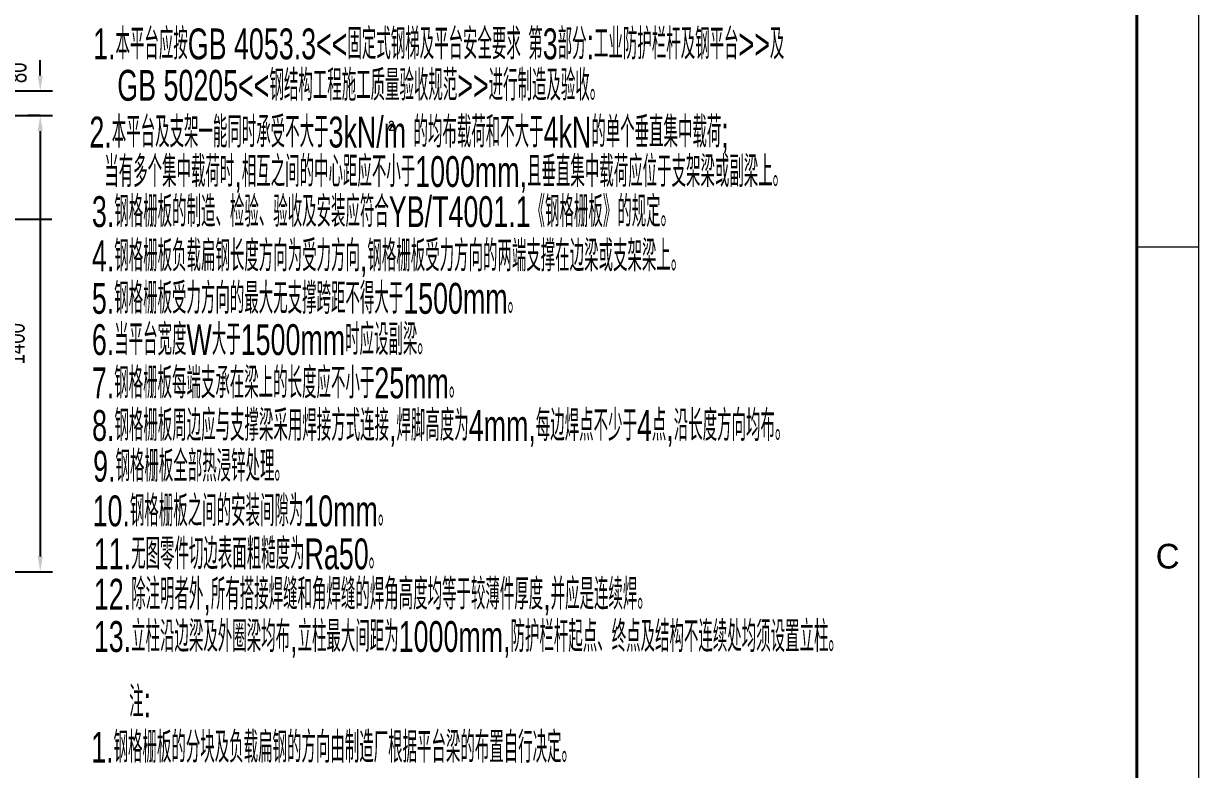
# Model space of a CAD drawing. Extents: x 148 to 221443, y -36682 to 6758.
# Drawn here: x 180319 to 184125, y -21240 to -18825 of the extents above; entities that cross this region are included whole.
import ezdxf
from ezdxf.enums import TextEntityAlignment as Align

# ---------------------------------------------------------------- set-up
doc = ezdxf.new("R2010")
doc.units = 0
doc.header["$LTSCALE"] = 10
doc.header["$MEASUREMENT"] = 0
doc.layers.add('2', color=4, linetype='Continuous')
doc.layers.add('TEXT', color=7, linetype='Continuous')
doc.layers.add('2（细实线）', color=3, linetype='Continuous', lineweight=20)
doc.layers.add('图框层', color=7, linetype='Continuous', lineweight=15)
doc.styles.add('HZ', font='ROMS.SHX', dxfattribs={"width": 0.75, "bigfont": 'GBCBIG.SHX'})
doc.styles.get("Standard").update_dxf_attribs({"font": 'wison_e.shx', "width": 0.75, "bigfont": 'wison_c.shx'})
doc.styles.add('XW', font='ROMANS.shx', dxfattribs={"width": 0.85})
doc.dimstyles.new('DIM1', dxfattribs={"dimscale": 20, "dimtxt": 3, "dimasz": 2.5, "dimexe": 2, "dimexo": 0, "dimgap": 1, "dimtad": 0, "dimdec": 0, "dimzin": 0, "dimdsep": 46, "dimtxsty": 'Standard', "dimcen": 2, "dimclrd": 3, "dimclre": 3, "dimclrt": 3, "dimadec": 0, "dimazin": 0, "dimtfac": 0.666667, "dimtdec": 0, "dimtofl": 0, "dimtmove": 2, "dimatfit": 1, "dimfxl": 2, "dimtvp": 1.333333, "dimtolj": 1, "dimtzin": 0, "dimarcsym": 0})

# ---------------------------------------------------------------- blocks, each defined once
blk = doc.blocks.new('*D1754')
at = {"layer": '2', "color": 3, "lineweight": -2}
for p, q in [((180373.6, -18992.9), (180373.6, -18942.9)), ((180067, -19042.9), (180413.6, -19042.9)), ((180067, -19122.9), (180413.6, -19122.9)), ((180373.6, -19172.9), (180373.6, -19222.9))]:
    blk.add_line(p, q, dxfattribs=at)
at = {"layer": '2', "color": 3}
for points in [[(180365.3, -18992.9), (180382, -18992.9), (180373.6, -19042.9)], [(180382, -19172.9), (180365.3, -19172.9), (180373.6, -19122.9)]]:
    blk.add_solid(points, dxfattribs=at)
at = {"layer": 'Defpoints', "color": 0}
for p in [(180067, -19042.9), (180067, -19122.9), (180373.6, -19122.9)]:
    blk.add_point(p, dxfattribs=at)
at = {"layer": '2', "color": 3, "insert": (180299.6, -18984.1), "char_height": 60, "attachment_point": 5, "rotation": 90}
blk.add_mtext('\\A1;80', dxfattribs=at)
blk = doc.blocks.new('*D1760')
at = {"layer": '2', "color": 3, "lineweight": -2}
for p, q in [((180373.6, -19122.9), (180333.6, -19122.9)), ((180373.6, -19172.9), (180373.6, -20549.9)), ((177927.1, -20599.9), (180413.6, -20599.9))]:
    blk.add_line(p, q, dxfattribs=at)
at = {"layer": '2', "color": 3}
for points in [[(180382, -19172.9), (180365.3, -19172.9), (180373.6, -19122.9)], [(180365.3, -20549.9), (180382, -20549.9), (180373.6, -20599.9)]]:
    blk.add_solid(points, dxfattribs=at)
at = {"layer": 'Defpoints', "color": 0}
for p in [(180373.6, -19122.9), (177927.1, -20599.9), (180373.6, -20599.9)]:
    blk.add_point(p, dxfattribs=at)
at = {"layer": '2', "color": 3, "insert": (180293.6, -19861.4), "char_height": 60, "attachment_point": 5, "rotation": 90}
blk.add_mtext('\\A1;1400', dxfattribs=at)
blk = doc.blocks.new('a2')
blk.add_line((15905.09, 9916.74), (15895.09, 9916.74))
at = {"layer": '图框层', "ltscale": 10}
blk.add_lwpolyline([(15311.09, 10126.74), (15905.09, 10126.74), (15905.09, 9706.74), (15311.09, 9706.74)], close=True, dxfattribs=at)
at = {"layer": '图框层', "ltscale": 10, "const_width": 0.5}
blk.add_lwpolyline([(15336.09, 10116.74), (15895.09, 10116.74), (15895.09, 9716.74), (15336.09, 9716.74)], close=True, dxfattribs=at)
at = {"style": 'HZ'}
blk.add_text('C', height=4, dxfattribs=at).set_placement((15900.09, 9866.74), align=Align.MIDDLE)

msp = doc.modelspace()

# ---------------------------------------------------------------- linework, layer by layer
at = {"layer": '2'}
msp.add_line((180410.6468, -19459.3385), (179867.0704, -19459.3385), dxfattribs=at)

# ---------------------------------------------------------------- block references
at = {"layer": '2（细实线）', "xscale": 20, "yscale": 20, "zscale": 20}
msp.add_blockref('a2', (-133976.5876, -217883.9756), dxfattribs=at)

# ---------------------------------------------------------------- texts
at = {"layer": '2', "color": 3, "linetype": 'Continuous', "style": 'HZ', "width": 0.65}
for s, p in [('1.本平台应按GB 4053.3<<固定式钢梯及平台安全要求 第3部分:工业防护栏杆及钢平台>>及', (180545.0224, -18940.5764)), ('GB 50205<<钢结构工程施工质量验收规范>>进行制造及验收。', (180623.1181, -19074.619)), ('2.本平台及支架一能同时承受不大于3kN/m 的均布载荷和不大于4kN的单个垂直集中载荷;', (180532.8663, -19226.0661)), ('  当有多个集中载荷时,相互之间的中心距应不小于1000mm,且垂直集中载荷应位于支架梁或副梁上。', (180532.8663, -19353.86)), ('3.钢格栅板的制造、检验、验收及安装应符合YB/T4001.1《钢格栅板》的规定。', (180541.0202, -19483.5886)), ('4.钢格栅板负载扁钢长度方向为受力方向,钢格栅板受力方向的两端支撑在边梁或支架梁上。', (180541.0202, -19626.9313)), ('5.钢格栅板受力方向的最大无支撑跨距不得大于1500mm。', (180540.8463, -19764.4052)), ('6.当平台宽度W大于1500mm时应设副梁。', (180540.8317, -19898.0341)), ('7.钢格栅板每端支承在梁上的长度应不小于25mm。', (180540.8317, -20038.3079)), ('8.钢格栅板周边应与支撑梁采用焊接方式连接,焊脚高度为4mm,每边焊点不少于4点,沿长度方向均布。', (180541.6123, -20175.9569)), ('9.钢格栅板全部热浸锌处理。', (180544.98, -20307.882)), ('10.钢格栅板之间的安装间隙为10mm。', (180543.293, -20452.5394)), ('11.无图零件切边表面粗糙度为Ra50。', (180547.2485, -20591.7635)), ('12.除注明者外,所有搭接焊缝和角焊缝的焊角高度均等于较薄件厚度,并应是连续焊。', (180547.2485, -20722.3605)), ('13.立柱沿边梁及外圈梁均布,立柱最大间距为1000mm,防护栏杆起点、终点及结构不连续处均须设置立柱。', (180547.1873, -20859.3439)), ('注:', (180661.4921, -21070.8773)), ('1.钢格栅板的分块及负载扁钢的方向由制造厂根据平台梁的布置自行决定。', (180538.7505, -21217.9739))]:
    msp.add_text(s, height=100, dxfattribs=at).set_placement(p)
at = {"layer": 'TEXT', "color": 3, "linetype": 'Continuous', "style": 'XW', "width": 0.8}
msp.add_text('2', height=30, dxfattribs=at).set_placement((181500.389, -19170.2074))

# ---------------------------------------------------------------- dimensions: what is measured, and where the dimension line sits
at = {"layer": '2'}
dim = msp.add_linear_dim(base=(180373.637, -19122.8998), p1=(180067.0288, -19042.8998), p2=(180067.0288, -19122.8998), angle=90, text='80', dimstyle='DIM1', dxfattribs=at)
dim.commit()
dim.dimension.update_dxf_attribs({"geometry": '*D1754', "text_midpoint": (180299.6299, -18984.0772), "dimtype": 160})
dim = msp.add_linear_dim(base=(180373.637, -20599.8929), p1=(180373.637, -19122.8998), p2=(177927.0582, -20599.8929), angle=90, text='1400', dimstyle='DIM1', dxfattribs=at)
dim.commit()
dim.dimension.update_dxf_attribs({"geometry": '*D1760', "text_midpoint": (180293.637, -19861.3963)})

doc.saveas('drawing.dxf')
